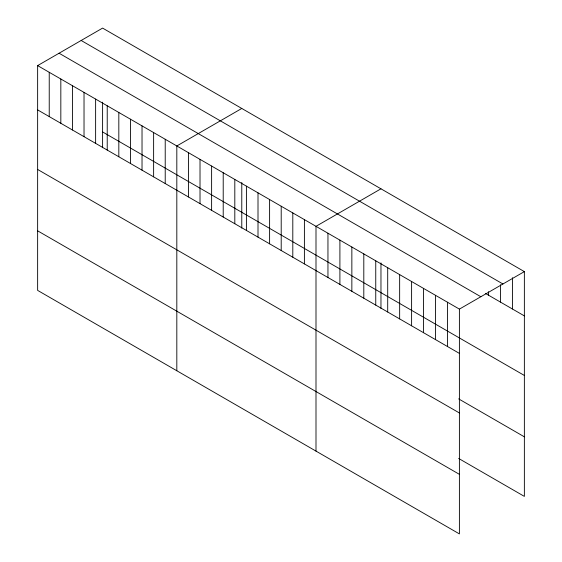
<?xml version="1.0" encoding="UTF-8"?>
<svg xmlns="http://www.w3.org/2000/svg" width="562" height="562" viewBox="0 0 562 562"><rect width="100%" height="100%" fill="white"/><g stroke="black" fill="none" stroke-linecap="round" stroke-linejoin="round"><path stroke-width="0.84" d="M37.633 65.606L459.4 309.114L459.4 533.9L37.633 290.392L37.633 65.606L102.6 28.1L524.367 271.608L524.367 496.394L458.641 458.444M241.779 108.459L176.819 145.965L176.819 370.751M380.966 188.811L315.999 226.317L315.999 451.11M459.4 309.114L524.367 271.608M81.16 40.478L502.927 283.986M485.526 293.469L524.367 315.893M59.073 53.228L480.84 296.736M102.6 131.951L524.367 375.458M37.633 109.892L459.4 353.4M458.641 398.879L524.367 436.829M37.633 169.457L459.4 412.965M37.633 230.827L459.4 474.335M512.418 277.733L512.418 308.995M500.468 284.73L500.468 302.096M488.519 291.72L488.519 295.198M447.45 302.216L447.45 346.501M435.501 295.317L435.501 339.603M423.551 288.411L423.551 332.704M411.602 281.513L411.602 325.798M399.652 274.614L399.652 318.9M387.703 267.716L387.703 312.001M380.966 262.883L380.966 308.447M375.753 260.817L375.753 305.103M363.804 253.919L363.804 298.204M351.854 247.02L351.854 291.306M339.905 240.122L339.905 284.407M327.955 233.223L327.955 277.509M304.4 219.623L304.4 263.908M292.802 212.928L292.802 257.213M281.204 206.233L281.204 250.519M269.605 199.538L269.605 243.824M258.007 192.836L258.007 237.122M246.409 186.141L246.409 230.427M241.779 182.524L241.779 228.088M234.811 179.447L234.811 223.732M223.212 172.752L223.212 217.037M211.614 166.05L211.614 210.336M200.016 159.355L200.016 203.641M188.418 152.66L188.418 196.946M165.221 139.264L165.221 183.556M153.623 132.569L153.623 176.854M142.024 125.874L142.024 170.16M130.426 119.179L130.426 163.465M118.821 112.484L118.821 156.77M107.223 105.782L107.223 150.068M102.6 102.172L102.6 147.736M95.624 99.088L95.624 143.373M84.026 92.393L84.026 136.678M72.428 85.698L72.428 129.984M60.829 78.996L60.829 123.289M49.231 72.301L49.231 116.587"/></g></svg>
